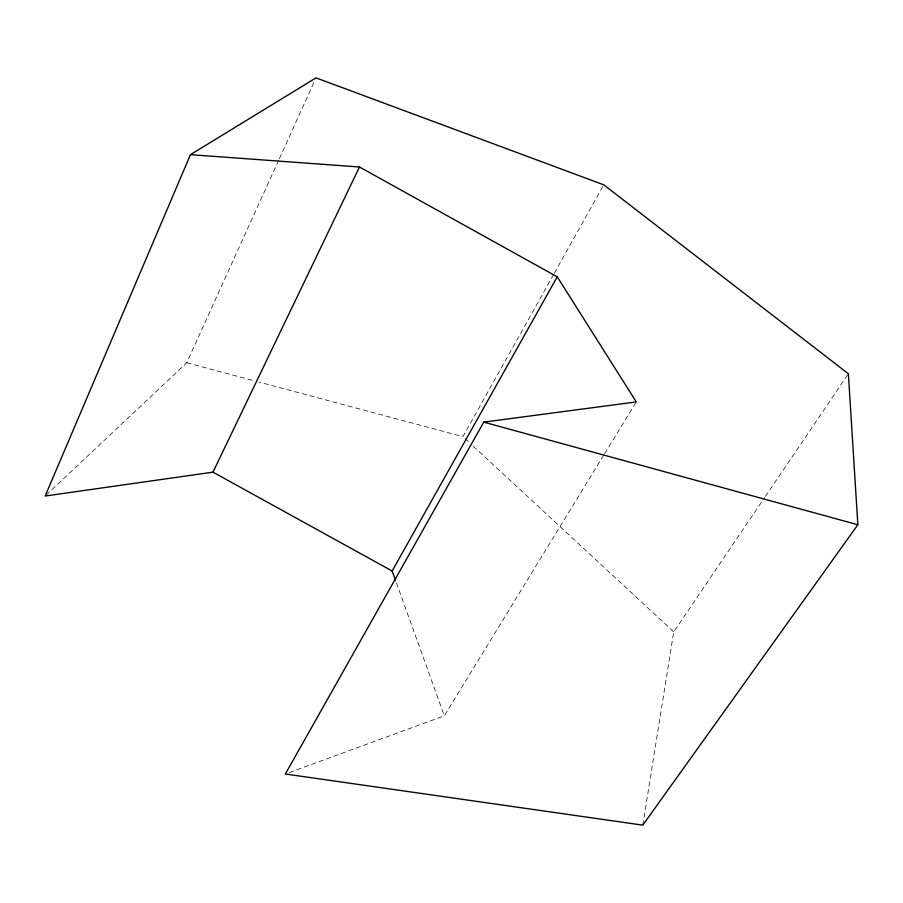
<?xml version="1.0" encoding="UTF-8"?>
<svg xmlns="http://www.w3.org/2000/svg" width="903" height="903" viewBox="0 0 903 903"><rect width="100%" height="100%" fill="white"/><g stroke="black" fill="none" stroke-linecap="round" stroke-linejoin="round"><path stroke-width="0.68" stroke-dasharray="4.51 3.39" d="M642.801 825.139L673.728 631.863L764.604 497.564M46.177 495.058L186.74 362.758L278.756 160M279.343 158.714L314.289 81.71M553.595 274.489L462.878 436.6L258.834 382.037M554.273 273.259L603.757 184.822M289.321 772.55L444.31 715.831L603.926 454.819M604.66 453.622L636.288 401.903M765.394 496.39L848.368 373.774M186.74 362.758L253.393 380.581M464.943 438.519L469.075 442.346M473.206 446.172L673.728 631.863M396.417 582.864L444.31 715.831"/><path stroke-width="1.35" d="M190.443 154.661L359.473 166.999L557.253 276.826L636.288 401.903L483.782 422.13L285.348 774.006L642.801 825.139L857.85 524.756L848.368 373.774L603.757 184.822L316.039 77.861L190.443 154.661L45.15 496.029L212.973 472.156L392.15 571.012L395.469 580.234M212.973 472.156L359.473 166.999M392.15 571.012L557.253 276.826M483.782 422.13L857.85 524.756"/></g></svg>
